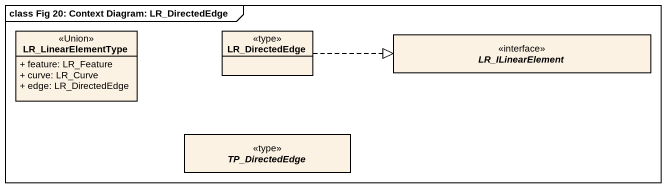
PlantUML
@startuml
mainframe class Fig 20: Context Diagram: LR_DirectedEdge
hide circle
hide empty members
skinparam classAttributeIconSize 0
class LR_LinearElementType <<Union>> {
  + feature: LR_Feature
  + curve: LR_Curve
  + edge: LR_DirectedEdge
}
class LR_DirectedEdge <<type>>
interface LR_ILinearElement <<interface>>
abstract class TP_DirectedEdge <<type>>
LR_DirectedEdge .right.|> LR_ILinearElement
@enduml
